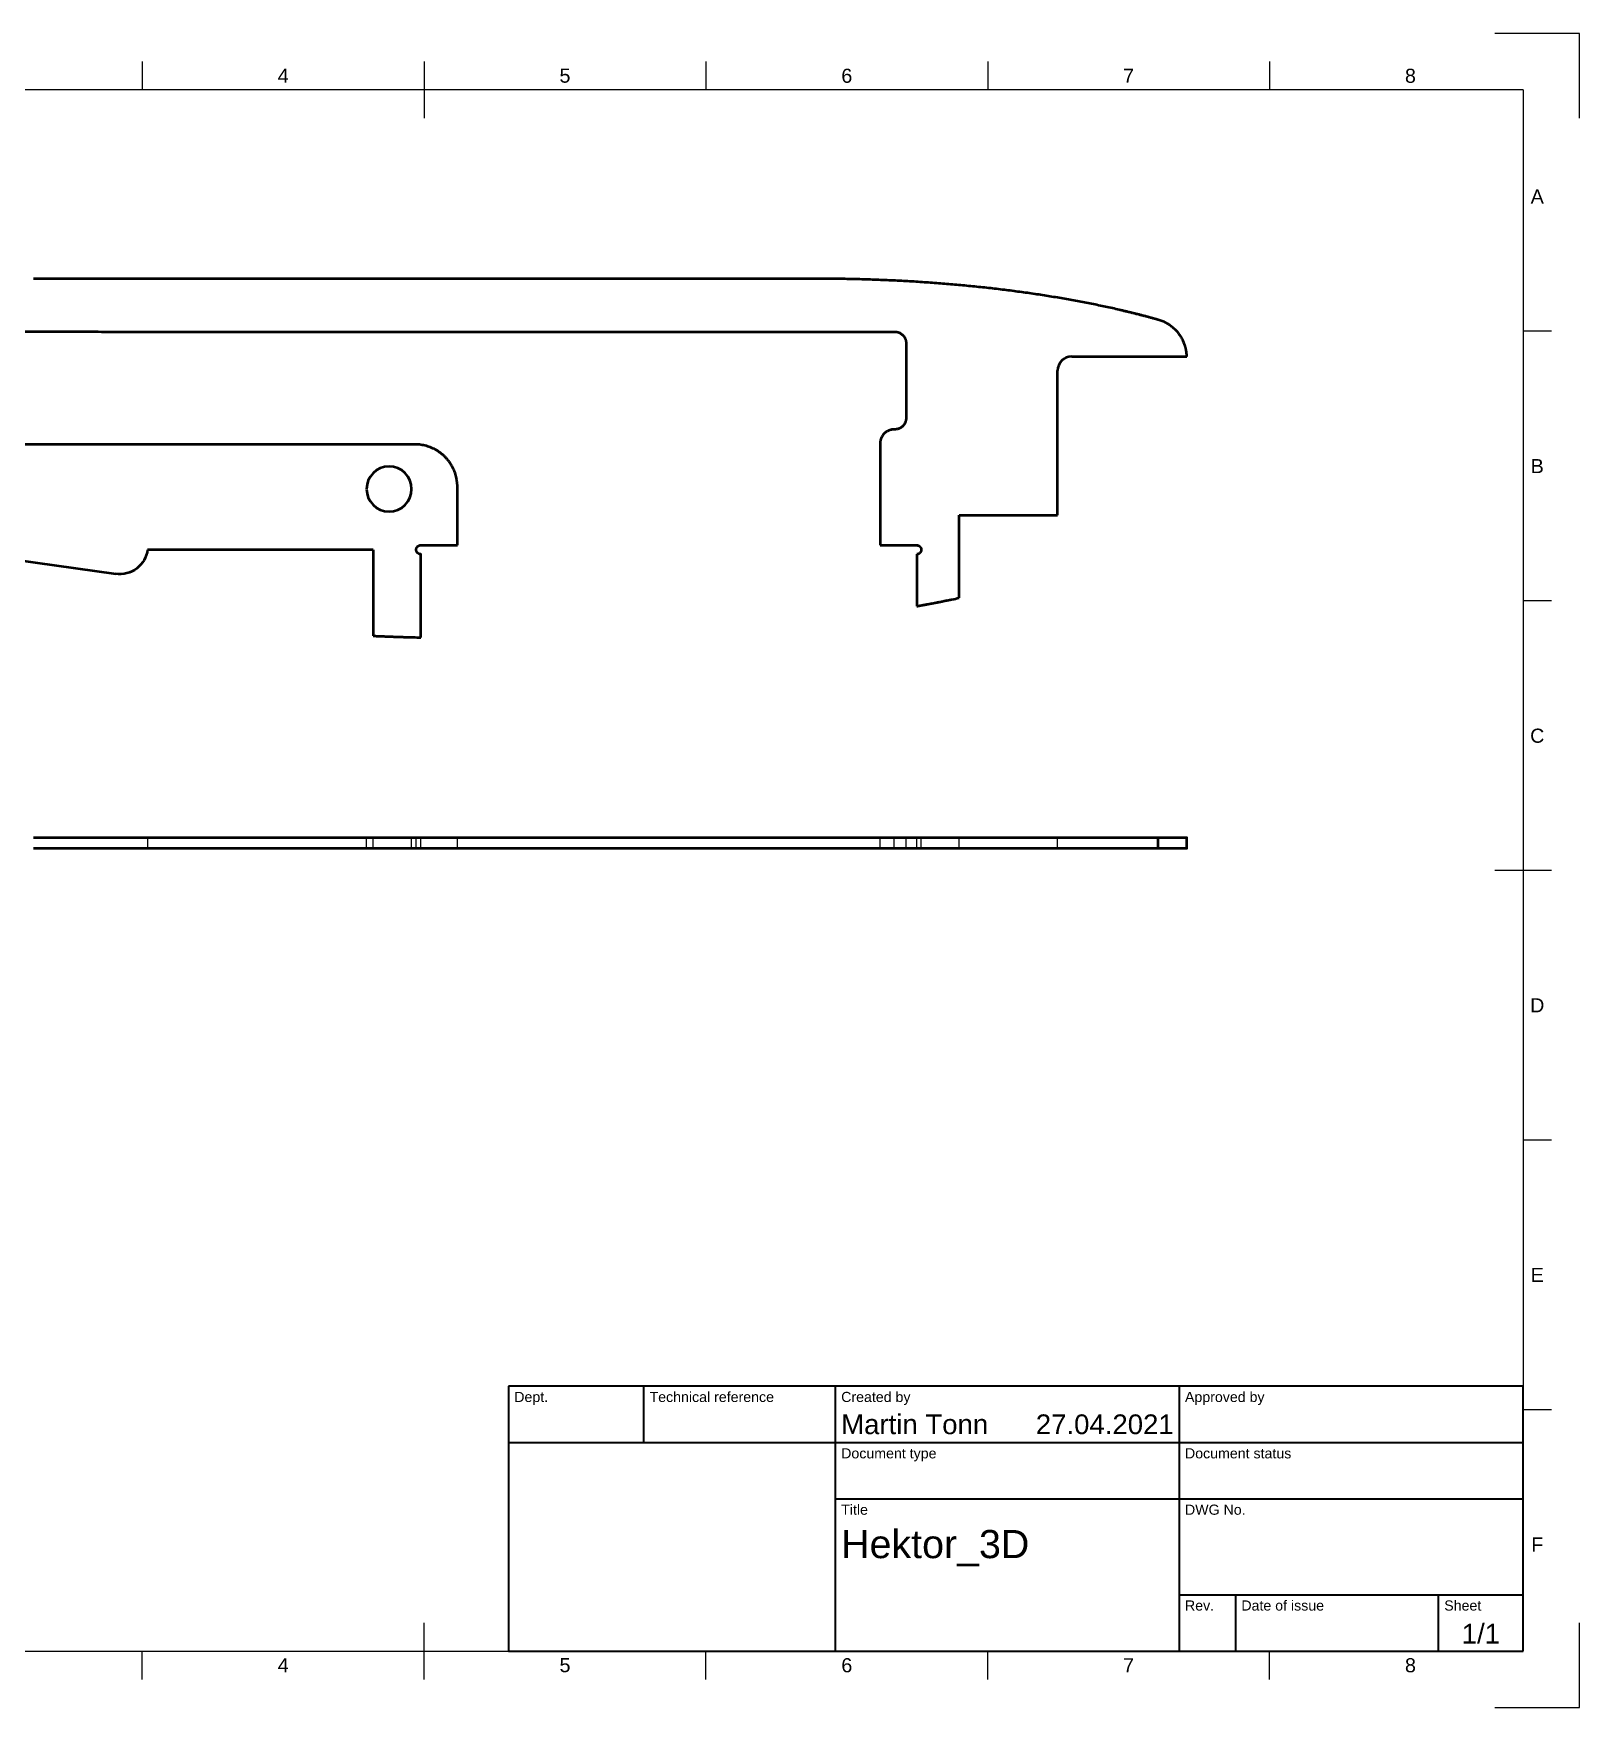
# Model space of a CAD drawing. Header units: millimetres. Extents: x 0 to 420, y 0 to 297.
# Drawn here: x 145.7 to 420, y 0 to 297 of the extents above; entities that cross this region are included whole.
import ezdxf
from ezdxf.enums import TextEntityAlignment as Align

# ---------------------------------------------------------------- set-up
doc = ezdxf.new("R2010")
doc.units = ezdxf.units.MM
doc.header["$LTSCALE"] = 0.75
doc.linetypes.add('HIDDEN2', pattern=[4.7625, 3.175, -1.5875])
for name, color, linetype, lineweight in [('Border', 7, 'Continuous', 25), ('Sichtbar', 7, 'Continuous', 50), ('TitleBlock', 7, 'Continuous', 35), ('Verdeckt', 7, 'HIDDEN2', 25)]:
    doc.layers.add(name, color=color, linetype=linetype, lineweight=lineweight)
doc.styles.add('FusionTitle', font='arial.ttf')

# ---------------------------------------------------------------- blocks, each defined once
blk = doc.blocks.new('ISO_A3_SHEET')
at = {"layer": 'Border'}
for p, q in [((165, 292), (165, 287)), ((215, 292), (215, 282)), ((265, 292), (265, 287)), ((315, 292), (315, 287)), ((365, 292), (365, 287)), ((410, 287), (20, 287)), ((410, 287), (410, 10)), ((415, 244.16666), (410, 244.16666)), ((415, 196.33333), (410, 196.33333)), ((415, 148.5), (405, 148.5)), ((415, 100.66667), (410, 100.66667)), ((415, 52.83334), (410, 52.83334)), ((215, 5), (215, 15)), ((20, 10), (410, 10)), ((165, 5), (165, 10)), ((265, 5), (265, 10)), ((315, 5), (315, 10)), ((365, 5), (365, 10))]:
    blk.add_line(p, q, dxfattribs=at)
at = {"layer": 'Defpoints'}
for p, q in [((420, 297), (405, 297)), ((420, 282), (420, 297)), ((420, 0), (420, 15)), ((405, 0), (420, 0))]:
    blk.add_line(p, q, dxfattribs=at)
at = {"layer": 'Border', "style": 'FusionTitle'}
for s, p in [('4', (190, 289.5)), ('5', (240, 289.5)), ('6', (290, 289.5)), ('7', (340, 289.5)), ('8', (390, 289.5)), ('A', (412.5, 268.08333)), ('B', (412.5, 220.25)), ('C', (412.5, 172.41667)), ('D', (412.5, 124.58334)), ('E', (412.5, 76.75001)), ('F', (412.5, 28.91668)), ('4', (190, 7.5)), ('5', (240, 7.5)), ('6', (290, 7.5)), ('7', (340, 7.5)), ('8', (390, 7.5))]:
    blk.add_text(s, height=2.5, dxfattribs=at).set_placement(p, align=Align.MIDDLE)
blk = doc.blocks.new('ISO_TITLEBLOCK')
at = {"layer": 'TitleBlock'}
for p, q in [((0, 47), (-180, 47)), ((-180, 47), (-180, 0)), ((-156, 37), (-156, 47)), ((-122, 0), (-122, 47)), ((-61, 0), (-61, 47)), ((0, 0), (0, 47)), ((-180, 37), (0, 37)), ((-122, 27), (0, 27)), ((-61, 10), (0, 10)), ((-51, 0), (-51, 10)), ((-15, 0), (-15, 10)), ((-180, 0), (0, 0))]:
    blk.add_line(p, q, dxfattribs=at)
at = {"layer": 'TitleBlock', "style": 'FusionTitle'}
for s, p in [('Dept.', (-179, 46)), ('Technical reference', (-155, 46)), ('Created by', (-121, 46)), ('Approved by', (-60, 46)), ('Document type', (-121, 36)), ('Document status', (-60, 36)), ('Title', (-121, 26)), ('DWG No.', (-60, 26)), ('Rev.', (-60, 9)), ('Date of issue', (-50, 9)), ('Sheet', (-14, 9))]:
    blk.add_text(s, height=1.8, dxfattribs=at).set_placement(p, align=Align.TOP_LEFT)
for tag, height, p in [('DEPT', 3.5, (-179, 42)), ('TECHNICAL_REFERENCE', 3.5, (-155, 42)), ('CREATED_BY', 3.5, (-121, 42)), ('APPROVED_BY', 3.5, (-60, 42)), ('DOCUMENT_TYPE', 3.5, (-121, 32)), ('DOCUMENT_STATUS', 3.5, (-60, 32)), ('TITLE_1', 5, (-121, 21.5)), ('TITLE_2', 5, (-121, 14)), ('TITLE_3', 5, (-121, 6.5)), ('DATE_OF_ISSUE', 3.5, (-50, 5))]:
    blk.add_attdef(tag, text='', height=height, dxfattribs=at).set_placement(p, align=Align.TOP_LEFT)
for tag, p in [('CREATED_DATE', (-62, 42)), ('APPROVED_DATE', (-0.99, 42))]:
    blk.add_attdef(tag, text='', height=3.5, dxfattribs=at).set_placement(p, align=Align.TOP_RIGHT)
for tag, height, p in [('DRAWING_NUMBER', 5, (-30.5, 19.75)), ('REV', 3.5, (-56, 4.85)), ('SHEET', 3.5, (-7.5, 4.85))]:
    blk.add_attdef(tag, text='', height=height, dxfattribs=at).set_placement(p, align=Align.TOP_CENTER)

msp = doc.modelspace()

# ---------------------------------------------------------------- linework, layer by layer
at = {"layer": 'Sichtbar', "extrusion": (-1e-16, -1, 0)}
for p, q in [((279.54, 253.45, 1), (145.7, 253.45, 1)), ((329.91, 239.7, 1), (350.33, 239.7, 1)), ((350.33, 239.7, 1), (350.33, 239.81, 1)), ((327.41, 211.55, 1), (327.41, 237.2, 1)), ((298.52, 226.75, 1), (298.41, 226.75, 1)), ((295.91, 224.25, 1), (295.91, 206.21, 1)), ((84.21, 211.78, 1), (160.29, 201.12, 1)), ((309.91, 196.86, 1), (309.91, 211.55, 1)), ((309.91, 211.55, 1), (327.41, 211.55, 1)), ((205.96, 205.42, 1), (165.94, 205.42, 1)), ((205.96, 205.42, 1), (205.96, 190.13, 1)), ((214.41, 206.21, 1), (214.41, 206.22, 1)), ((214.41, 206.22, 1), (220.91, 206.21, 1)), ((295.91, 206.21, 1), (302.41, 206.21, 1)), ((302.41, 206.21, 1), (302.41, 206.2, 1)), ((214.41, 189.84, 1), (214.41, 204.61, 1)), ((302.41, 204.6, 1), (302.41, 195.4, 1)), ((214.39, 189.84, 1), (214.41, 189.84, 1))]:
    msp.add_line(p, q, dxfattribs=at)
at = {"layer": 'Sichtbar', "extrusion": (0, -2.967e-13, -1)}
for p, q in [((145.7, 154.38, 31.77), (279.54, 154.38, 31.77)), ((279.54, 152.38, 31.77), (145.7, 152.38, 31.77)), ((345.23, 152.38, 24.53), (345.23, 154.38, 24.53)), ((350.33, 152.38, 18.02), (350.33, 154.38, 18.02)), ((350.33, 154.38, 18.14), (350.33, 154.38, 18.02)), ((350.33, 152.38, 18.14), (350.33, 154.38, 18.14)), ((350.33, 152.38, 18.02), (350.33, 152.38, 18.14))]:
    msp.add_line(p, q, dxfattribs=at)
at = {"layer": 'Sichtbar', "extrusion": (0, 1e-16, -1)}
msp.add_circle((-208.79, 216.18, -1), 4, dxfattribs=at)
at = {"layer": 'Sichtbar'}
msp.add_arc((329.91, 237.2, 1), 2.5, 89.9937, 179.9937, dxfattribs=at)
at = {"layer": 'Sichtbar', "extrusion": (1e-16, 1e-16, -1)}
msp.add_arc((-160.98, 206.07, -1), 5, 187.4637, 277.9739, dxfattribs=at)
at = {"layer": 'Sichtbar'}
for points, knots in [([(345.23, 246.21, 1), (345.23, 246.21, 1), (345.23, 246.21, 1), (345.23, 246.21, 1), (345.23, 246.21, 1), (345.23, 246.21, 1), (345.23, 246.21, 1), (345.23, 246.21, 1), (345.23, 246.21, 1), (345.22, 246.21, 1), (345.22, 246.21, 1), (345.21, 246.21, 1), (345.21, 246.21, 1), (345.2, 246.21, 1), (345.2, 246.22, 1), (345.19, 246.22, 1), (345.18, 246.22, 1), (345.16, 246.22, 1), (345.15, 246.23, 1), (345.13, 246.23, 1), (345.11, 246.24, 1), (345.09, 246.25, 1), (345.06, 246.25, 1), (345.02, 246.26, 1), (344.99, 246.27, 1), (344.94, 246.29, 1), (344.89, 246.3, 1), (344.82, 246.32, 1), (344.75, 246.34, 1), (344.68, 246.36, 1), (344.61, 246.38, 1), (344.51, 246.41, 1), (344.4, 246.44, 1), (344.26, 246.48, 1), (344.12, 246.52, 1), (343.98, 246.55, 1), (343.79, 246.6, 1), (343.56, 246.67, 1), (343.27, 246.74, 1), (342.99, 246.82, 1), (342.7, 246.89, 1), (342.42, 246.97, 1), (342.13, 247.04, 1), (341.75, 247.14, 1), (341.27, 247.26, 1), (340.69, 247.41, 1), (340.1, 247.55, 1), (339.51, 247.69, 1), (338.92, 247.83, 1), (338.12, 248.02, 1), (337.12, 248.25, 1), (335.9, 248.51, 1), (334.67, 248.77, 1), (333.43, 249.03, 1), (332.18, 249.27, 1), (330.91, 249.51, 1), (329.63, 249.75, 1), (327.9, 250.05, 1), (325.71, 250.41, 1), (323.05, 250.82, 1), (320.34, 251.2, 1), (317.6, 251.55, 1), (314.82, 251.87, 1), (312.01, 252.17, 1), (309.17, 252.43, 1), (306.3, 252.67, 1), (303.4, 252.88, 1), (300.47, 253.06, 1), (297.53, 253.2, 1), (294.56, 253.32, 1), (291.58, 253.41, 1), (288.59, 253.47, 1), (284.57, 253.5, 1), (281.56, 253.48, 1), (279.54, 253.45, 1)], [0, 0, 0, 0, 0.000054, 0.00011, 0.000223, 0.000447, 0.000671, 0.000896, 0.001344, 0.001793, 0.002691, 0.003589, 0.004486, 0.005384, 0.00718, 0.008975, 0.010771, 0.014364, 0.017957, 0.021551, 0.025145, 0.02874, 0.035933, 0.043127, 0.050325, 0.057525, 0.071933, 0.086352, 0.100782, 0.115222, 0.129672, 0.144133, 0.173087, 0.202083, 0.231122, 0.260202, 0.289323, 0.347692, 0.406227, 0.464928, 0.523794, 0.582824, 0.642017, 0.701373, 0.820571, 0.940411, 1.060888, 1.181996, 1.303729, 1.426082, 1.672619, 1.921562, 2.172862, 2.426469, 2.682334, 2.940408, 3.200639, 3.462978, 3.993771, 4.532378, 5.078383, 5.631367, 6.190907, 6.756577, 7.327951, 7.904599, 8.486091, 9.071995, 9.66188, 10.255313, 10.851864, 11.451098, 12.052587, 13.26059, 13.26059, 13.26059, 13.26059]), ([(138.19, 226.1, 1), (138.19, 226.1, 1), (138.19, 226.1, 1), (138.19, 226.1, 1), (138.19, 226.1, 1), (138.19, 226.1, 1), (138.19, 226.1, 1), (138.19, 226.1, 1), (138.19, 226.11, 1), (138.19, 226.12, 1), (138.19, 226.12, 1), (138.19, 226.13, 1), (138.19, 226.14, 1), (138.19, 226.16, 1), (138.19, 226.17, 1), (138.19, 226.2, 1), (138.19, 226.24, 1), (138.19, 226.28, 1), (138.19, 226.33, 1), (138.19, 226.38, 1), (138.19, 226.43, 1), (138.19, 226.52, 1), (138.19, 226.64, 1), (138.19, 226.79, 1), (138.19, 226.96, 1), (138.19, 227.15, 1), (138.19, 227.36, 1), (138.19, 227.58, 1), (138.19, 227.81, 1), (138.19, 228.16, 1), (138.19, 228.61, 1), (138.19, 229.2, 1), (138.19, 229.82, 1), (138.19, 230.48, 1), (138.19, 231.17, 1), (138.19, 231.88, 1), (138.19, 232.61, 1), (138.19, 233.35, 1), (138.19, 234.34, 1), (138.19, 235.57, 1), (138.19, 236.78, 1), (138.19, 237.72, 1), (138.19, 238.37, 1), (138.19, 239, 1), (138.19, 239.58, 1), (138.19, 240.12, 1), (138.19, 240.6, 1), (138.19, 241.03, 1), (138.19, 241.34, 1), (138.19, 241.56, 1), (138.19, 241.7, 1), (138.19, 241.81, 1), (138.19, 241.91, 1), (138.19, 241.99, 1), (138.19, 242.04, 1), (138.19, 242.08, 1), (138.19, 242.1, 1), (138.19, 242.12, 1), (138.19, 242.16, 1), (138.19, 242.2, 1), (138.2, 242.25, 1), (138.2, 242.3, 1), (138.21, 242.35, 1), (138.22, 242.42, 1), (138.23, 242.5, 1), (138.25, 242.6, 1), (138.28, 242.69, 1), (138.31, 242.78, 1), (138.36, 242.9, 1), (138.43, 243.05, 1), (138.53, 243.22, 1), (138.65, 243.37, 1), (138.77, 243.51, 1), (138.92, 243.64, 1), (139.07, 243.76, 1), (139.24, 243.86, 1), (139.38, 243.93, 1), (139.5, 243.98, 1), (139.6, 244.01, 1), (139.69, 244.03, 1), (139.79, 244.06, 1), (139.87, 244.07, 1), (139.94, 244.08, 1), (139.99, 244.09, 1), (140.04, 244.09, 1), (140.08, 244.09, 1), (140.11, 244.1, 1), (140.14, 244.1, 1), (140.16, 244.1, 1), (140.18, 244.1, 1), (140.19, 244.1, 1), (140.21, 244.1, 1), (140.23, 244.1, 1), (140.27, 244.1, 1), (140.3, 244.1, 1), (140.35, 244.1, 1), (140.42, 244.1, 1), (140.52, 244.1, 1), (140.64, 244.1, 1), (140.79, 244.1, 1), (140.94, 244.1, 1), (141.14, 244.1, 1), (141.39, 244.1, 1), (141.69, 244.1, 1), (142.09, 244.1, 1), (142.6, 244.1, 1), (143.2, 244.1, 1), (143.8, 244.1, 1), (144.41, 244.1, 1), (145.21, 244.1, 1), (146.22, 244.1, 1), (147.43, 244.1, 1), (148.64, 244.1, 1), (149.86, 244.1, 1), (151.07, 244.1, 1), (152.69, 244.1, 1), (154.72, 244.1, 1), (157.17, 244.1, 1), (159.61, 244.09, 1), (162.07, 244.09, 1), (164.52, 244.09, 1), (166.98, 244.09, 1), (170.27, 244.09, 1), (174.4, 244.09, 1), (179.35, 244.09, 1), (184.33, 244.09, 1), (189.31, 244.09, 1), (194.3, 244.09, 1), (199.3, 244.09, 1), (204.31, 244.09, 1), (210.99, 244.09, 1), (219.35, 244.09, 1), (227.71, 244.09, 1), (234.4, 244.09, 1), (239.41, 244.09, 1), (244.41, 244.09, 1), (249.4, 244.09, 1), (254.38, 244.08, 1), (259.35, 244.08, 1), (264.31, 244.08, 1), (268.43, 244.08, 1), (271.72, 244.08, 1), (274.18, 244.08, 1), (276.64, 244.08, 1), (279.09, 244.08, 1), (281.54, 244.08, 1), (283.98, 244.08, 1), (286.01, 244.08, 1), (287.64, 244.08, 1), (288.85, 244.08, 1), (290.07, 244.08, 1), (291.28, 244.08, 1), (292.49, 244.08, 1), (293.5, 244.08, 1), (294.3, 244.08, 1), (294.9, 244.08, 1), (295.51, 244.08, 1), (296.11, 244.08, 1), (296.61, 244.08, 1), (297.01, 244.08, 1), (297.31, 244.08, 1), (297.57, 244.08, 1), (297.77, 244.08, 1), (297.92, 244.08, 1), (298.07, 244.08, 1), (298.19, 244.08, 1), (298.29, 244.08, 1), (298.35, 244.08, 1), (298.4, 244.08, 1), (298.44, 244.08, 1), (298.47, 244.08, 1), (298.5, 244.08, 1), (298.52, 244.08, 1), (298.53, 244.08, 1), (298.55, 244.08, 1), (298.57, 244.08, 1), (298.59, 244.08, 1), (298.63, 244.08, 1), (298.67, 244.07, 1), (298.72, 244.07, 1), (298.77, 244.06, 1), (298.84, 244.05, 1), (298.92, 244.04, 1), (299.02, 244.02, 1), (299.11, 243.99, 1), (299.2, 243.96, 1), (299.32, 243.91, 1), (299.47, 243.84, 1), (299.64, 243.74, 1), (299.79, 243.62, 1), (299.93, 243.49, 1), (300.06, 243.35, 1), (300.18, 243.2, 1), (300.28, 243.03, 1), (300.35, 242.89, 1), (300.4, 242.77, 1), (300.43, 242.67, 1), (300.45, 242.58, 1), (300.48, 242.48, 1), (300.49, 242.4, 1), (300.5, 242.33, 1), (300.51, 242.28, 1), (300.51, 242.23, 1), (300.51, 242.19, 1), (300.52, 242.16, 1), (300.52, 242.13, 1), (300.52, 242.11, 1), (300.52, 242.09, 1), (300.52, 242.08, 1), (300.52, 242.06, 1), (300.52, 242.04, 1), (300.52, 242, 1), (300.52, 241.94, 1), (300.52, 241.87, 1), (300.52, 241.78, 1), (300.52, 241.67, 1), (300.52, 241.54, 1), (300.52, 241.41, 1), (300.52, 241.24, 1), (300.52, 241.02, 1), (300.52, 240.77, 1), (300.52, 240.53, 1), (300.52, 240.29, 1), (300.52, 239.98, 1), (300.52, 239.61, 1), (300.52, 239.17, 1), (300.52, 238.75, 1), (300.52, 238.34, 1), (300.52, 237.95, 1), (300.52, 237.44, 1), (300.52, 236.83, 1), (300.52, 236.12, 1), (300.52, 235.42, 1), (300.52, 234.71, 1), (300.52, 234, 1), (300.52, 233.39, 1), (300.52, 232.88, 1), (300.52, 232.49, 1), (300.52, 232.08, 1), (300.52, 231.66, 1), (300.52, 231.23, 1), (300.52, 230.85, 1), (300.52, 230.54, 1), (300.52, 230.3, 1), (300.52, 230.06, 1), (300.52, 229.81, 1), (300.52, 229.6, 1), (300.52, 229.42, 1), (300.52, 229.29, 1), (300.52, 229.16, 1), (300.52, 229.05, 1), (300.52, 228.96, 1), (300.52, 228.89, 1), (300.52, 228.83, 1), (300.52, 228.79, 1), (300.52, 228.77, 1), (300.52, 228.75, 1), (300.52, 228.74, 1), (300.52, 228.72, 1), (300.51, 228.7, 1), (300.51, 228.68, 1), (300.51, 228.64, 1), (300.51, 228.6, 1), (300.51, 228.55, 1), (300.5, 228.5, 1), (300.49, 228.43, 1), (300.48, 228.35, 1), (300.45, 228.25, 1), (300.43, 228.16, 1), (300.39, 228.07, 1), (300.35, 227.95, 1), (300.28, 227.8, 1), (300.18, 227.63, 1), (300.06, 227.48, 1), (299.93, 227.34, 1), (299.79, 227.21, 1), (299.63, 227.09, 1), (299.5, 227.01, 1), (299.38, 226.95, 1), (299.26, 226.9, 1), (299.11, 226.84, 1), (298.95, 226.8, 1), (298.82, 226.78, 1), (298.69, 226.76, 1), (298.58, 226.75, 1), (298.52, 226.75, 1)], [0, 0, 0, 0, 0.000037, 0.000146, 0.000328, 0.000583, 0.00091, 0.001308, 0.002319, 0.003614, 0.005191, 0.007047, 0.00918, 0.011587, 0.014267, 0.020434, 0.027664, 0.035937, 0.045236, 0.055541, 0.066836, 0.079101, 0.106469, 0.137499, 0.172045, 0.20996, 0.251097, 0.295311, 0.342454, 0.392381, 0.499998, 0.61699, 0.742184, 0.874411, 1.012496, 1.155269, 1.301558, 1.45019, 1.599994, 1.898431, 2.187493, 2.325578, 2.457804, 2.582999, 2.699991, 2.807608, 2.904678, 2.99003, 3.06249, 3.093521, 3.120889, 3.144448, 3.164053, 3.179555, 3.19081, 3.197671, 3.19999, 3.205146, 3.210288, 3.22053, 3.230719, 3.240859, 3.250952, 3.261002, 3.28098, 3.300817, 3.320532, 3.340141, 3.359662, 3.398477, 3.437088, 3.475572, 3.513996, 3.55242, 3.590904, 3.629515, 3.668331, 3.687851, 3.707461, 3.727176, 3.747013, 3.766991, 3.777041, 3.787134, 3.797274, 3.807463, 3.812578, 3.817706, 3.822847, 3.825424, 3.828004, 3.831754, 3.83551, 3.843021, 3.850533, 3.858046, 3.873071, 3.888098, 3.918155, 3.948217, 3.978284, 4.008357, 4.068517, 4.128697, 4.188898, 4.309359, 4.429901, 4.550521, 4.67122, 4.791997, 5.033782, 5.275871, 5.518259, 5.76094, 6.00391, 6.247163, 6.734498, 7.222904, 7.71234, 8.202765, 8.694138, 9.186418, 9.679562, 10.668282, 11.659969, 12.654293, 13.650924, 14.649533, 15.64979, 16.651366, 17.65393, 19.660708, 21.667486, 22.670051, 23.671628, 24.671886, 25.670496, 26.667128, 27.661454, 28.653142, 29.641864, 30.13501, 30.62729, 31.118664, 31.609091, 32.098528, 32.586936, 33.074272, 33.317526, 33.560496, 33.803178, 34.045567, 34.287656, 34.529442, 34.65022, 34.770919, 34.89154, 35.012082, 35.132544, 35.192744, 35.252925, 35.313085, 35.343158, 35.373225, 35.403288, 35.433345, 35.448372, 35.463397, 35.470909, 35.478421, 35.485933, 35.489688, 35.493444, 35.496024, 35.4986, 35.503742, 35.508869, 35.513983, 35.524172, 35.534311, 35.544404, 35.554454, 35.574431, 35.594268, 35.613981, 35.63359, 35.65311, 35.691924, 35.730534, 35.769016, 35.807439, 35.845861, 35.884344, 35.922953, 35.961768, 35.981287, 36.000896, 36.02061, 36.040446, 36.060424, 36.070473, 36.080566, 36.090705, 36.100894, 36.106008, 36.111136, 36.116278, 36.118854, 36.121434, 36.12489, 36.128341, 36.135229, 36.148946, 36.162583, 36.176142, 36.203028, 36.229607, 36.255885, 36.281868, 36.332965, 36.382938, 36.431827, 36.479674, 36.526516, 36.617352, 36.704657, 36.78875, 36.869955, 36.94859, 37.024978, 37.172296, 37.314477, 37.45409, 37.593702, 37.735884, 37.883202, 37.959591, 38.038227, 38.119431, 38.203525, 38.29083, 38.381667, 38.42851, 38.476357, 38.525246, 38.57522, 38.626317, 38.6523, 38.678579, 38.705158, 38.732044, 38.745603, 38.759241, 38.772957, 38.779845, 38.783297, 38.786753, 38.789334, 38.79191, 38.797052, 38.802179, 38.807293, 38.817482, 38.827621, 38.837714, 38.847763, 38.867741, 38.887577, 38.907291, 38.9269, 38.94642, 38.985235, 39.023845, 39.062328, 39.100751, 39.139174, 39.177658, 39.216268, 39.23565, 39.255095, 39.294212, 39.33375, 39.353728, 39.373868, 39.414719, 39.414719, 39.414719, 39.414719]), ([(350.33, 239.81, 1), (350.33, 239.81, 1), (350.33, 239.81, 1), (350.33, 239.81, 1), (350.33, 239.81, 1), (350.33, 239.81, 1), (350.33, 239.81, 1), (350.33, 239.81, 1), (350.33, 239.82, 1), (350.33, 239.82, 1), (350.33, 239.82, 1), (350.33, 239.82, 1), (350.33, 239.82, 1), (350.33, 239.82, 1), (350.33, 239.83, 1), (350.33, 239.83, 1), (350.33, 239.83, 1), (350.33, 239.84, 1), (350.33, 239.84, 1), (350.33, 239.85, 1), (350.33, 239.86, 1), (350.33, 239.86, 1), (350.33, 239.87, 1), (350.33, 239.88, 1), (350.32, 239.9, 1), (350.32, 239.91, 1), (350.32, 239.93, 1), (350.32, 239.96, 1), (350.32, 239.98, 1), (350.32, 240, 1), (350.31, 240.03, 1), (350.31, 240.06, 1), (350.31, 240.1, 1), (350.3, 240.15, 1), (350.3, 240.19, 1), (350.29, 240.24, 1), (350.29, 240.3, 1), (350.28, 240.38, 1), (350.27, 240.47, 1), (350.25, 240.56, 1), (350.24, 240.66, 1), (350.22, 240.75, 1), (350.2, 240.84, 1), (350.18, 240.96, 1), (350.15, 241.11, 1), (350.1, 241.29, 1), (350.05, 241.47, 1), (350, 241.64, 1), (349.94, 241.81, 1), (349.86, 242.04, 1), (349.75, 242.32, 1), (349.59, 242.64, 1), (349.43, 242.96, 1), (349.24, 243.27, 1), (349.04, 243.56, 1), (348.83, 243.84, 1), (348.6, 244.12, 1), (348.36, 244.38, 1), (348.1, 244.62, 1), (347.83, 244.86, 1), (347.54, 245.08, 1), (347.25, 245.29, 1), (346.94, 245.48, 1), (346.62, 245.66, 1), (346.29, 245.82, 1), (345.95, 245.97, 1), (345.59, 246.1, 1), (345.35, 246.17, 1), (345.23, 246.21, 1)], [0, 0, 0, 0, 0.000018, 0.000037, 0.000074, 0.000149, 0.000224, 0.000298, 0.000448, 0.000597, 0.000896, 0.001194, 0.001493, 0.001792, 0.002389, 0.002986, 0.003583, 0.004778, 0.005971, 0.007165, 0.008358, 0.009552, 0.011937, 0.014322, 0.016706, 0.019089, 0.023852, 0.028612, 0.033368, 0.03812, 0.042869, 0.047615, 0.057095, 0.066562, 0.076015, 0.085455, 0.094881, 0.113695, 0.132459, 0.151173, 0.169839, 0.188459, 0.207034, 0.225565, 0.262501, 0.299277, 0.335906, 0.372396, 0.408759, 0.445003, 0.51717, 0.588979, 0.660506, 0.731822, 0.802998, 0.874105, 0.945214, 1.016393, 1.087713, 1.159245, 1.231063, 1.303239, 1.375851, 1.448977, 1.522698, 1.5971, 1.672269, 1.748297, 1.748297, 1.748297, 1.748297]), ([(213.41, 224.09, 1), (212.93, 224.09, 1), (211.12, 224.09, 1), (207.31, 224.09, 1), (201.46, 224.09, 1), (195.55, 224.09, 1), (190.18, 224.09, 1), (185.82, 224.09, 1), (181.34, 224.09, 1), (176.8, 224.09, 1), (172.25, 224.09, 1), (167.77, 224.09, 1), (163.42, 224.09, 1), (159.26, 224.09, 1), (155.93, 224.1, 1), (153.42, 224.1, 1), (151.66, 224.1, 1), (150, 224.1, 1), (148.43, 224.1, 1), (146.98, 224.1, 1), (145.65, 224.1, 1), (144.45, 224.1, 1), (143.38, 224.1, 1), (142.58, 224.1, 1), (142.01, 224.1, 1), (141.64, 224.1, 1), (141.31, 224.1, 1), (141.02, 224.1, 1), (140.78, 224.1, 1), (140.57, 224.1, 1), (140.43, 224.1, 1), (140.34, 224.1, 1), (140.29, 224.1, 1), (140.24, 224.1, 1), (140.22, 224.1, 1), (140.2, 224.1, 1), (140.18, 224.1, 1), (140.17, 224.1, 1), (140.15, 224.1, 1), (140.12, 224.1, 1), (140.09, 224.1, 1), (140.04, 224.1, 1), (139.98, 224.11, 1), (139.92, 224.11, 1), (139.85, 224.13, 1), (139.79, 224.14, 1), (139.72, 224.15, 1), (139.64, 224.17, 1), (139.53, 224.21, 1), (139.41, 224.25, 1), (139.29, 224.31, 1), (139.18, 224.37, 1), (139.07, 224.44, 1), (138.93, 224.54, 1), (138.77, 224.68, 1), (138.6, 224.87, 1), (138.46, 225.09, 1), (138.34, 225.32, 1), (138.27, 225.52, 1), (138.23, 225.7, 1), (138.2, 225.83, 1), (138.19, 225.96, 1), (138.19, 226.05, 1), (138.19, 226.1, 1)], [0, 0, 0, 0, 0.288142, 1.084771, 2.288192, 3.796706, 4.633592, 5.508615, 6.409063, 7.322222, 8.235382, 9.135829, 10.010853, 10.847739, 11.633777, 12.003755, 12.356254, 12.689684, 13.002457, 13.292984, 13.559675, 13.800942, 14.015196, 14.200847, 14.28245, 14.356307, 14.422218, 14.479986, 14.529411, 14.570295, 14.60244, 14.615173, 14.625647, 14.633836, 14.639716, 14.643262, 14.64445, 14.647889, 14.651322, 14.658168, 14.664989, 14.671788, 14.685317, 14.698764, 14.712136, 14.725438, 14.738678, 14.751861, 14.778072, 14.804116, 14.830026, 14.855832, 14.88156, 14.907231, 14.958459, 15.009687, 15.06106, 15.11275, 15.164977, 15.191396, 15.218066, 15.245039, 15.272372, 15.272372, 15.272372, 15.272372]), ([(298.41, 226.75, 1), (298.41, 226.75, 1), (298.41, 226.75, 1), (298.41, 226.75, 1), (298.41, 226.75, 1), (298.41, 226.75, 1), (298.41, 226.75, 1), (298.41, 226.75, 1), (298.41, 226.75, 1), (298.41, 226.75, 1), (298.41, 226.75, 1), (298.4, 226.75, 1), (298.4, 226.75, 1), (298.4, 226.75, 1), (298.4, 226.75, 1), (298.4, 226.75, 1), (298.39, 226.75, 1), (298.39, 226.75, 1), (298.38, 226.75, 1), (298.38, 226.75, 1), (298.37, 226.75, 1), (298.37, 226.75, 1), (298.36, 226.75, 1), (298.35, 226.75, 1), (298.34, 226.75, 1), (298.32, 226.75, 1), (298.3, 226.75, 1), (298.28, 226.75, 1), (298.26, 226.75, 1), (298.24, 226.75, 1), (298.22, 226.75, 1), (298.19, 226.74, 1), (298.16, 226.74, 1), (298.11, 226.74, 1), (298.07, 226.73, 1), (298.03, 226.72, 1), (297.98, 226.72, 1), (297.91, 226.7, 1), (297.83, 226.68, 1), (297.75, 226.66, 1), (297.67, 226.64, 1), (297.59, 226.62, 1), (297.51, 226.59, 1), (297.41, 226.55, 1), (297.29, 226.49, 1), (297.15, 226.41, 1), (297.01, 226.33, 1), (296.88, 226.23, 1), (296.76, 226.13, 1), (296.6, 225.98, 1), (296.43, 225.78, 1), (296.28, 225.56, 1), (296.17, 225.37, 1), (296.11, 225.22, 1), (296.05, 225.07, 1), (296, 224.92, 1), (295.96, 224.76, 1), (295.93, 224.59, 1), (295.91, 224.42, 1), (295.91, 224.31, 1), (295.91, 224.25, 1)], [0, 0, 0, 0, 0.0000167, 0.0000335, 0.0000671, 0.0001343, 0.0002015, 0.0002688, 0.0004032, 0.0005376, 0.0008065, 0.0010753, 0.0013441, 0.0016128, 0.0021502, 0.0026875, 0.0032247, 0.0042986, 0.005372, 0.0064449, 0.0075173, 0.0085892, 0.0107315, 0.0128718, 0.0150102, 0.0171467, 0.021414, 0.0256738, 0.0299262, 0.0341715, 0.0384098, 0.0426412, 0.0510839, 0.0595009, 0.0678932, 0.0762619, 0.0846081, 0.1012363, 0.117786, 0.1342646, 0.1506788, 0.1670349, 0.183339, 0.1995963, 0.231987, 0.2642482, 0.2964118, 0.3285055, 0.3605543, 0.3925808, 0.4566214, 0.5208381, 0.5530929, 0.5854752, 0.6180215, 0.6507739, 0.6837811, 0.7170988, 0.7507902, 0.7849265, 0.7849265, 0.7849265, 0.7849265]), ([(220.91, 206.21, 1), (220.91, 206.47, 1), (220.91, 207.01, 1), (220.91, 207.91, 1), (220.91, 208.95, 1), (220.91, 210.14, 1), (220.91, 211.4, 1), (220.91, 212.46, 1), (220.91, 213.3, 1), (220.91, 213.89, 1), (220.91, 214.44, 1), (220.91, 214.95, 1), (220.91, 215.4, 1), (220.91, 215.8, 1), (220.91, 216.08, 1), (220.91, 216.27, 1), (220.91, 216.38, 1), (220.91, 216.46, 1), (220.91, 216.53, 1), (220.91, 216.57, 1), (220.91, 216.61, 1), (220.91, 216.65, 1), (220.91, 216.74, 1), (220.91, 216.85, 1), (220.9, 216.97, 1), (220.89, 217.14, 1), (220.87, 217.35, 1), (220.84, 217.6, 1), (220.8, 217.85, 1), (220.74, 218.18, 1), (220.65, 218.58, 1), (220.5, 219.05, 1), (220.32, 219.5, 1), (220.12, 219.95, 1), (219.89, 220.37, 1), (219.63, 220.78, 1), (219.35, 221.17, 1), (219.04, 221.54, 1), (218.77, 221.83, 1), (218.54, 222.06, 1), (218.3, 222.27, 1), (217.99, 222.53, 1), (217.67, 222.76, 1), (217.4, 222.94, 1), (217.12, 223.11, 1), (216.77, 223.3, 1), (216.33, 223.5, 1), (215.87, 223.68, 1), (215.4, 223.83, 1), (214.92, 223.94, 1), (214.42, 224.03, 1), (213.92, 224.08, 1), (213.58, 224.09, 1), (213.41, 224.09, 1)], [0, 0, 0, 0, 0.153682, 0.324173, 0.537887, 0.780417, 1.037355, 1.294292, 1.418259, 1.536822, 1.648182, 1.750536, 1.842085, 1.921028, 1.985562, 2.011864, 2.033888, 2.05141, 2.064204, 2.072046, 2.07471, 2.087606, 2.100478, 2.126152, 2.151733, 2.177227, 2.227964, 2.278391, 2.328534, 2.378419, 2.477488, 2.575781, 2.673444, 2.770607, 2.867378, 2.963856, 3.060122, 3.156254, 3.252319, 3.300354, 3.348397, 3.444528, 3.540795, 3.589008, 3.637284, 3.734056, 3.831219, 3.928882, 4.027175, 4.126245, 4.226258, 4.327407, 4.429906, 4.429906, 4.429906, 4.429906]), ([(214.41, 204.61, 1), (214.41, 204.61, 1), (214.41, 204.61, 1), (214.41, 204.61, 1), (214.41, 204.61, 1), (214.41, 204.61, 1), (214.41, 204.61, 1), (214.41, 204.61, 1), (214.41, 204.61, 1), (214.41, 204.61, 1), (214.4, 204.61, 1), (214.4, 204.61, 1), (214.4, 204.61, 1), (214.4, 204.61, 1), (214.4, 204.61, 1), (214.4, 204.61, 1), (214.4, 204.61, 1), (214.4, 204.61, 1), (214.39, 204.61, 1), (214.39, 204.61, 1), (214.39, 204.61, 1), (214.38, 204.61, 1), (214.38, 204.61, 1), (214.37, 204.61, 1), (214.37, 204.61, 1), (214.36, 204.62, 1), (214.35, 204.62, 1), (214.35, 204.62, 1), (214.34, 204.62, 1), (214.33, 204.62, 1), (214.31, 204.62, 1), (214.3, 204.62, 1), (214.29, 204.62, 1), (214.27, 204.63, 1), (214.25, 204.63, 1), (214.22, 204.64, 1), (214.19, 204.64, 1), (214.17, 204.65, 1), (214.14, 204.66, 1), (214.12, 204.67, 1), (214.09, 204.68, 1), (214.05, 204.7, 1), (214, 204.72, 1), (213.96, 204.75, 1), (213.92, 204.78, 1), (213.88, 204.81, 1), (213.83, 204.86, 1), (213.77, 204.92, 1), (213.71, 205.01, 1), (213.67, 205.1, 1), (213.63, 205.2, 1), (213.61, 205.31, 1), (213.61, 205.41, 1), (213.61, 205.52, 1), (213.63, 205.63, 1), (213.67, 205.73, 1), (213.71, 205.82, 1), (213.77, 205.9, 1), (213.84, 205.98, 1), (213.92, 206.05, 1), (214, 206.11, 1), (214.1, 206.15, 1), (214.18, 206.18, 1), (214.25, 206.2, 1), (214.32, 206.21, 1), (214.37, 206.21, 1), (214.41, 206.21, 1)], [0, 0, 0, 0, 0.0000107, 0.0000215, 0.0000431, 0.0000862, 0.0001293, 0.0001725, 0.0002587, 0.0003449, 0.0005174, 0.0006898, 0.0008621, 0.0010344, 0.0013789, 0.0017232, 0.0020674, 0.0024114, 0.0027552, 0.0034424, 0.0041289, 0.0048148, 0.0055, 0.0068686, 0.0082348, 0.0095985, 0.0109599, 0.0123189, 0.0136757, 0.0163826, 0.019081, 0.0217712, 0.0244535, 0.0271283, 0.0324565, 0.0377585, 0.0430365, 0.0482928, 0.0535295, 0.0587485, 0.0639515, 0.0743153, 0.0846343, 0.0949195, 0.1051805, 0.1154257, 0.1256633, 0.1461357, 0.1666713, 0.1873432, 0.2082441, 0.2294944, 0.2512492, 0.273004, 0.2942544, 0.3151552, 0.3358271, 0.3563627, 0.3768352, 0.3973076, 0.4178433, 0.4385152, 0.459416, 0.4699945, 0.4806782, 0.502433, 0.502433, 0.502433, 0.502433]), ([(302.41, 206.2, 1), (302.41, 206.2, 1), (302.41, 206.2, 1), (302.41, 206.2, 1), (302.41, 206.2, 1), (302.41, 206.2, 1), (302.41, 206.2, 1), (302.41, 206.2, 1), (302.41, 206.2, 1), (302.41, 206.2, 1), (302.41, 206.2, 1), (302.41, 206.2, 1), (302.41, 206.2, 1), (302.41, 206.2, 1), (302.41, 206.2, 1), (302.42, 206.2, 1), (302.42, 206.2, 1), (302.42, 206.2, 1), (302.42, 206.2, 1), (302.42, 206.2, 1), (302.43, 206.2, 1), (302.43, 206.2, 1), (302.44, 206.2, 1), (302.44, 206.2, 1), (302.45, 206.2, 1), (302.46, 206.2, 1), (302.46, 206.2, 1), (302.47, 206.2, 1), (302.48, 206.2, 1), (302.49, 206.2, 1), (302.5, 206.2, 1), (302.52, 206.2, 1), (302.53, 206.19, 1), (302.55, 206.19, 1), (302.57, 206.19, 1), (302.59, 206.18, 1), (302.62, 206.18, 1), (302.65, 206.17, 1), (302.67, 206.16, 1), (302.69, 206.15, 1), (302.73, 206.14, 1), (302.77, 206.12, 1), (302.81, 206.1, 1), (302.86, 206.07, 1), (302.9, 206.04, 1), (302.94, 206.01, 1), (302.99, 205.96, 1), (303.04, 205.89, 1), (303.1, 205.81, 1), (303.15, 205.72, 1), (303.18, 205.62, 1), (303.2, 205.51, 1), (303.21, 205.4, 1), (303.2, 205.3, 1), (303.18, 205.19, 1), (303.15, 205.09, 1), (303.1, 205, 1), (303.04, 204.91, 1), (302.97, 204.84, 1), (302.9, 204.77, 1), (302.81, 204.71, 1), (302.72, 204.66, 1), (302.64, 204.64, 1), (302.57, 204.62, 1), (302.5, 204.61, 1), (302.44, 204.6, 1), (302.41, 204.6, 1)], [0, 0, 0, 0, 0.0000107, 0.0000215, 0.0000431, 0.0000862, 0.0001293, 0.0001725, 0.0002587, 0.0003449, 0.0005174, 0.0006898, 0.0008621, 0.0010344, 0.0013789, 0.0017232, 0.0020674, 0.0024114, 0.0027552, 0.0034424, 0.0041289, 0.0048148, 0.0055, 0.0068686, 0.0082348, 0.0095985, 0.0109599, 0.0123189, 0.0136757, 0.0163826, 0.019081, 0.0217712, 0.0244535, 0.0271283, 0.0324565, 0.0377585, 0.0430365, 0.0482928, 0.0535295, 0.0587485, 0.0639515, 0.0743153, 0.0846343, 0.0949195, 0.1051805, 0.1154257, 0.1256633, 0.1461357, 0.1666713, 0.1873432, 0.2082441, 0.2294944, 0.2512492, 0.273004, 0.2942544, 0.3151552, 0.3358271, 0.3563627, 0.3768352, 0.3973076, 0.4178433, 0.4385152, 0.459416, 0.4699945, 0.4806782, 0.502433, 0.502433, 0.502433, 0.502433]), ([(302.41, 195.4, 1), (302.41, 195.4, 1), (302.41, 195.4, 1), (302.41, 195.4, 1), (302.42, 195.4, 1), (302.43, 195.4, 1), (302.44, 195.4, 1), (302.45, 195.4, 1), (302.47, 195.41, 1), (302.49, 195.41, 1), (302.52, 195.42, 1), (302.56, 195.42, 1), (302.6, 195.43, 1), (302.65, 195.44, 1), (302.72, 195.45, 1), (302.8, 195.46, 1), (302.9, 195.48, 1), (303.03, 195.51, 1), (303.19, 195.53, 1), (303.35, 195.56, 1), (303.5, 195.59, 1), (303.71, 195.63, 1), (303.97, 195.68, 1), (304.28, 195.74, 1), (304.6, 195.79, 1), (304.91, 195.85, 1), (305.22, 195.91, 1), (305.64, 196, 1), (306.16, 196.1, 1), (306.79, 196.22, 1), (307.41, 196.35, 1), (308.04, 196.47, 1), (308.87, 196.64, 1), (309.49, 196.77, 1), (309.91, 196.86, 1)], [0, 0, 0, 0, 0.000496, 0.000992, 0.001984, 0.003968, 0.005952, 0.007936, 0.011905, 0.015873, 0.023811, 0.031749, 0.039689, 0.047628, 0.06351, 0.079393, 0.09528, 0.12706, 0.158849, 0.190647, 0.222453, 0.254268, 0.317919, 0.381597, 0.445298, 0.509019, 0.572756, 0.636506, 0.764028, 0.891555, 1.019058, 1.146505, 1.273864, 1.528197, 1.528197, 1.528197, 1.528197]), ([(205.96, 190.13, 1), (205.96, 190.13, 1), (205.96, 190.13, 1), (205.97, 190.13, 1), (205.98, 190.13, 1), (206, 190.13, 1), (206.02, 190.13, 1), (206.05, 190.12, 1), (206.09, 190.12, 1), (206.15, 190.12, 1), (206.22, 190.12, 1), (206.31, 190.11, 1), (206.4, 190.11, 1), (206.52, 190.1, 1), (206.66, 190.1, 1), (206.84, 190.09, 1), (207.07, 190.08, 1), (207.36, 190.07, 1), (207.72, 190.06, 1), (208.07, 190.04, 1), (208.42, 190.03, 1), (208.89, 190.01, 1), (209.47, 189.99, 1), (210.17, 189.97, 1), (210.88, 189.94, 1), (211.81, 189.91, 1), (212.98, 189.88, 1), (213.92, 189.85, 1), (214.39, 189.84, 1)], [0, 0, 0, 0, 0.001099, 0.002198, 0.004397, 0.008795, 0.013192, 0.01759, 0.026385, 0.035179, 0.052768, 0.070357, 0.087945, 0.105533, 0.140707, 0.175878, 0.211048, 0.281382, 0.351708, 0.422026, 0.492336, 0.562637, 0.703214, 0.843756, 0.984262, 1.124732, 1.405558, 1.686228, 1.686228, 1.686228, 1.686228])]:
    msp.add_open_spline(points, degree=3, knots=knots, dxfattribs=at)
at = {"layer": 'Sichtbar', "extrusion": (2.45e-14, 1, -2.92e-14)}
for points, knots in [([(279.54, 154.38, 31.77), (281.56, 154.38, 31.81), (284.57, 154.38, 31.83), (288.59, 154.38, 31.79), (291.58, 154.38, 31.73), (294.56, 154.38, 31.65), (297.53, 154.38, 31.53), (300.47, 154.38, 31.38), (303.4, 154.38, 31.2), (306.3, 154.38, 30.99), (309.17, 154.38, 30.75), (312.01, 154.38, 30.49), (314.82, 154.38, 30.19), (317.6, 154.38, 29.87), (320.34, 154.38, 29.52), (323.05, 154.38, 29.14), (325.71, 154.38, 28.73), (327.9, 154.38, 28.37), (329.63, 154.38, 28.07), (330.91, 154.38, 27.84), (332.18, 154.38, 27.6), (333.43, 154.38, 27.35), (334.67, 154.38, 27.1), (335.9, 154.38, 26.84), (337.12, 154.38, 26.57), (338.12, 154.38, 26.34), (338.92, 154.38, 26.16), (339.51, 154.38, 26.02), (340.1, 154.38, 25.88), (340.69, 154.38, 25.73), (341.27, 154.38, 25.59), (341.75, 154.38, 25.46), (342.13, 154.38, 25.37), (342.42, 154.38, 25.29), (342.7, 154.38, 25.22), (342.99, 154.38, 25.14), (343.27, 154.38, 25.07), (343.56, 154.38, 24.99), (343.79, 154.38, 24.93), (343.98, 154.38, 24.88), (344.12, 154.38, 24.84), (344.26, 154.38, 24.8), (344.4, 154.38, 24.76), (344.51, 154.38, 24.73), (344.61, 154.38, 24.7), (344.68, 154.38, 24.68), (344.75, 154.38, 24.66), (344.82, 154.38, 24.65), (344.89, 154.38, 24.63), (344.94, 154.38, 24.61), (344.99, 154.38, 24.6), (345.02, 154.38, 24.59), (345.06, 154.38, 24.58), (345.09, 154.38, 24.57), (345.11, 154.38, 24.56), (345.13, 154.38, 24.56), (345.15, 154.38, 24.55), (345.16, 154.38, 24.55), (345.18, 154.38, 24.54), (345.19, 154.38, 24.54), (345.2, 154.38, 24.54), (345.2, 154.38, 24.54), (345.21, 154.38, 24.53), (345.21, 154.38, 24.53), (345.22, 154.38, 24.53), (345.22, 154.38, 24.53), (345.23, 154.38, 24.53), (345.23, 154.38, 24.53), (345.23, 154.38, 24.53), (345.23, 154.38, 24.53), (345.23, 154.38, 24.53), (345.23, 154.38, 24.53), (345.23, 154.38, 24.53), (345.23, 154.38, 24.53), (345.23, 154.38, 24.53)], [-13.26059, -13.26059, -13.26059, -13.26059, -12.052587, -11.451098, -10.851864, -10.255313, -9.66188, -9.071995, -8.486091, -7.904599, -7.327951, -6.756577, -6.190907, -5.631367, -5.078383, -4.532378, -3.993771, -3.462978, -3.200639, -2.940408, -2.682334, -2.426469, -2.172862, -1.921562, -1.672619, -1.426082, -1.303729, -1.181996, -1.060888, -0.940411, -0.820571, -0.701373, -0.642017, -0.582824, -0.523794, -0.464928, -0.406227, -0.347692, -0.289323, -0.260202, -0.231122, -0.202083, -0.173087, -0.144133, -0.129672, -0.115222, -0.100782, -0.086352, -0.071933, -0.057525, -0.050325, -0.043127, -0.035933, -0.02874, -0.025145, -0.021551, -0.017957, -0.014364, -0.010771, -0.008975, -0.00718, -0.005384, -0.004486, -0.003589, -0.002691, -0.001793, -0.001344, -0.000896, -0.000671, -0.000447, -0.000223, -0.00011, -0.000054, 0, 0, 0, 0]), ([(345.23, 152.38, 24.53), (345.23, 152.38, 24.53), (345.23, 152.38, 24.53), (345.23, 152.38, 24.53), (345.23, 152.38, 24.53), (345.23, 152.38, 24.53), (345.23, 152.38, 24.53), (345.23, 152.38, 24.53), (345.23, 152.38, 24.53), (345.22, 152.38, 24.53), (345.22, 152.38, 24.53), (345.21, 152.38, 24.53), (345.21, 152.38, 24.53), (345.2, 152.38, 24.54), (345.2, 152.38, 24.54), (345.19, 152.38, 24.54), (345.18, 152.38, 24.54), (345.16, 152.38, 24.55), (345.15, 152.38, 24.55), (345.13, 152.38, 24.56), (345.11, 152.38, 24.56), (345.09, 152.38, 24.57), (345.06, 152.38, 24.58), (345.02, 152.38, 24.59), (344.99, 152.38, 24.6), (344.94, 152.38, 24.61), (344.89, 152.38, 24.63), (344.82, 152.38, 24.65), (344.75, 152.38, 24.66), (344.68, 152.38, 24.68), (344.61, 152.38, 24.7), (344.51, 152.38, 24.73), (344.4, 152.38, 24.76), (344.26, 152.38, 24.8), (344.12, 152.38, 24.84), (343.98, 152.38, 24.88), (343.79, 152.38, 24.93), (343.56, 152.38, 24.99), (343.27, 152.38, 25.07), (342.99, 152.38, 25.14), (342.7, 152.38, 25.22), (342.42, 152.38, 25.29), (342.13, 152.38, 25.37), (341.75, 152.38, 25.46), (341.27, 152.38, 25.59), (340.69, 152.38, 25.73), (340.1, 152.38, 25.88), (339.51, 152.38, 26.02), (338.92, 152.38, 26.16), (338.12, 152.38, 26.34), (337.12, 152.38, 26.57), (335.9, 152.38, 26.84), (334.67, 152.38, 27.1), (333.43, 152.38, 27.35), (332.18, 152.38, 27.6), (330.91, 152.38, 27.84), (329.63, 152.38, 28.07), (327.9, 152.38, 28.37), (325.71, 152.38, 28.73), (323.05, 152.38, 29.14), (320.34, 152.38, 29.52), (317.6, 152.38, 29.87), (314.82, 152.38, 30.19), (312.01, 152.38, 30.49), (309.17, 152.38, 30.75), (306.3, 152.38, 30.99), (303.4, 152.38, 31.2), (300.47, 152.38, 31.38), (297.53, 152.38, 31.53), (294.56, 152.38, 31.65), (291.58, 152.38, 31.73), (288.59, 152.38, 31.79), (284.57, 152.38, 31.83), (281.56, 152.38, 31.81), (279.54, 152.38, 31.77)], [0, 0, 0, 0, 0.000054, 0.00011, 0.000223, 0.000447, 0.000671, 0.000896, 0.001344, 0.001793, 0.002691, 0.003589, 0.004486, 0.005384, 0.00718, 0.008975, 0.010771, 0.014364, 0.017957, 0.021551, 0.025145, 0.02874, 0.035933, 0.043127, 0.050325, 0.057525, 0.071933, 0.086352, 0.100782, 0.115222, 0.129672, 0.144133, 0.173087, 0.202083, 0.231122, 0.260202, 0.289323, 0.347692, 0.406227, 0.464928, 0.523794, 0.582824, 0.642017, 0.701373, 0.820571, 0.940411, 1.060888, 1.181996, 1.303729, 1.426082, 1.672619, 1.921562, 2.172862, 2.426469, 2.682334, 2.940408, 3.200639, 3.462978, 3.993771, 4.532378, 5.078383, 5.631367, 6.190907, 6.756577, 7.327951, 7.904599, 8.486091, 9.071995, 9.66188, 10.255313, 10.851864, 11.451098, 12.052587, 13.26059, 13.26059, 13.26059, 13.26059])]:
    msp.add_open_spline(points, degree=3, knots=knots, dxfattribs=at)
at = {"layer": 'Sichtbar', "extrusion": (1.387e-13, 1, -1.74e-13)}
for points, knots in [([(345.23, 154.38, 24.53), (345.35, 154.38, 24.49), (345.59, 154.38, 24.42), (345.95, 154.38, 24.29), (346.29, 154.38, 24.14), (346.62, 154.38, 23.98), (346.94, 154.38, 23.8), (347.25, 154.38, 23.61), (347.54, 154.38, 23.4), (347.83, 154.38, 23.18), (348.1, 154.38, 22.95), (348.36, 154.38, 22.7), (348.6, 154.38, 22.44), (348.83, 154.38, 22.17), (349.04, 154.38, 21.88), (349.24, 154.38, 21.59), (349.43, 154.38, 21.28), (349.59, 154.38, 20.97), (349.75, 154.38, 20.64), (349.86, 154.38, 20.36), (349.94, 154.38, 20.14), (350, 154.38, 19.96), (350.05, 154.38, 19.79), (350.1, 154.38, 19.61), (350.15, 154.38, 19.43), (350.18, 154.38, 19.28), (350.2, 154.38, 19.16), (350.22, 154.38, 19.07), (350.24, 154.38, 18.98), (350.25, 154.38, 18.89), (350.27, 154.38, 18.79), (350.28, 154.38, 18.7), (350.29, 154.38, 18.62), (350.29, 154.38, 18.56), (350.3, 154.38, 18.51), (350.3, 154.38, 18.47), (350.31, 154.38, 18.42), (350.31, 154.38, 18.38), (350.31, 154.38, 18.35), (350.32, 154.38, 18.33), (350.32, 154.38, 18.3), (350.32, 154.38, 18.28), (350.32, 154.38, 18.25), (350.32, 154.38, 18.24), (350.32, 154.38, 18.22), (350.33, 154.38, 18.21), (350.33, 154.38, 18.2), (350.33, 154.38, 18.19), (350.33, 154.38, 18.18), (350.33, 154.38, 18.17), (350.33, 154.38, 18.17), (350.33, 154.38, 18.16), (350.33, 154.38, 18.15), (350.33, 154.38, 18.15), (350.33, 154.38, 18.15), (350.33, 154.38, 18.15), (350.33, 154.38, 18.14), (350.33, 154.38, 18.14), (350.33, 154.38, 18.14), (350.33, 154.38, 18.14), (350.33, 154.38, 18.14), (350.33, 154.38, 18.14), (350.33, 154.38, 18.14), (350.33, 154.38, 18.14), (350.33, 154.38, 18.14), (350.33, 154.38, 18.14), (350.33, 154.38, 18.14), (350.33, 154.38, 18.14)], [-1.748297, -1.748297, -1.748297, -1.748297, -1.672269, -1.5971, -1.522698, -1.448977, -1.375851, -1.303239, -1.231063, -1.159245, -1.087713, -1.016393, -0.945214, -0.874105, -0.802998, -0.731822, -0.660506, -0.588979, -0.51717, -0.445003, -0.408759, -0.372396, -0.335906, -0.299277, -0.262501, -0.225565, -0.207034, -0.188459, -0.169839, -0.151173, -0.132459, -0.113695, -0.094881, -0.085455, -0.076015, -0.066562, -0.057095, -0.047615, -0.042869, -0.03812, -0.033368, -0.028612, -0.023852, -0.019089, -0.016706, -0.014322, -0.011937, -0.009552, -0.008358, -0.007165, -0.005971, -0.004778, -0.003583, -0.002986, -0.002389, -0.001792, -0.001493, -0.001194, -0.000896, -0.000597, -0.000448, -0.000298, -0.000224, -0.000149, -0.000074, -0.000037, -0.000019, -0.000019, -0.000019, -0.000019]), ([(350.33, 152.38, 18.14), (350.33, 152.38, 18.14), (350.33, 152.38, 18.14), (350.33, 152.38, 18.14), (350.33, 152.38, 18.14), (350.33, 152.38, 18.14), (350.33, 152.38, 18.14), (350.33, 152.38, 18.14), (350.33, 152.38, 18.14), (350.33, 152.38, 18.14), (350.33, 152.38, 18.14), (350.33, 152.38, 18.14), (350.33, 152.38, 18.15), (350.33, 152.38, 18.15), (350.33, 152.38, 18.15), (350.33, 152.38, 18.15), (350.33, 152.38, 18.16), (350.33, 152.38, 18.17), (350.33, 152.38, 18.17), (350.33, 152.38, 18.18), (350.33, 152.38, 18.19), (350.33, 152.38, 18.2), (350.33, 152.38, 18.21), (350.32, 152.38, 18.22), (350.32, 152.38, 18.24), (350.32, 152.38, 18.25), (350.32, 152.38, 18.28), (350.32, 152.38, 18.3), (350.32, 152.38, 18.33), (350.31, 152.38, 18.35), (350.31, 152.38, 18.38), (350.31, 152.38, 18.42), (350.3, 152.38, 18.47), (350.3, 152.38, 18.51), (350.29, 152.38, 18.56), (350.29, 152.38, 18.62), (350.28, 152.38, 18.7), (350.27, 152.38, 18.79), (350.25, 152.38, 18.89), (350.24, 152.38, 18.98), (350.22, 152.38, 19.07), (350.2, 152.38, 19.16), (350.18, 152.38, 19.28), (350.15, 152.38, 19.43), (350.1, 152.38, 19.61), (350.05, 152.38, 19.79), (350, 152.38, 19.96), (349.94, 152.38, 20.14), (349.86, 152.38, 20.36), (349.75, 152.38, 20.64), (349.59, 152.38, 20.97), (349.43, 152.38, 21.28), (349.24, 152.38, 21.59), (349.04, 152.38, 21.88), (348.83, 152.38, 22.17), (348.6, 152.38, 22.44), (348.36, 152.38, 22.7), (348.1, 152.38, 22.95), (347.83, 152.38, 23.18), (347.54, 152.38, 23.4), (347.25, 152.38, 23.61), (346.94, 152.38, 23.8), (346.62, 152.38, 23.98), (346.29, 152.38, 24.14), (345.95, 152.38, 24.29), (345.59, 152.38, 24.42), (345.35, 152.38, 24.49), (345.23, 152.38, 24.53)], [0.000019, 0.000019, 0.000019, 0.000019, 0.000037, 0.000074, 0.000149, 0.000224, 0.000298, 0.000448, 0.000597, 0.000896, 0.001194, 0.001493, 0.001792, 0.002389, 0.002986, 0.003583, 0.004778, 0.005971, 0.007165, 0.008358, 0.009552, 0.011937, 0.014322, 0.016706, 0.019089, 0.023852, 0.028612, 0.033368, 0.03812, 0.042869, 0.047615, 0.057095, 0.066562, 0.076015, 0.085455, 0.094881, 0.113695, 0.132459, 0.151173, 0.169839, 0.188459, 0.207034, 0.225565, 0.262501, 0.299277, 0.335906, 0.372396, 0.408759, 0.445003, 0.51717, 0.588979, 0.660506, 0.731822, 0.802998, 0.874105, 0.945214, 1.016393, 1.087713, 1.159245, 1.231063, 1.303239, 1.375851, 1.448977, 1.522698, 1.5971, 1.672269, 1.748297, 1.748297, 1.748297, 1.748297])]:
    msp.add_open_spline(points, degree=3, knots=knots, dxfattribs=at)
at = {"layer": 'Sichtbar', "extrusion": (0, 1, 0)}
for points in [[(350.33, 154.38, 18.14), (350.33, 154.38, 18.14), (350.33, 154.38, 18.14), (350.33, 154.38, 18.14)], [(350.33, 152.38, 18.14), (350.33, 152.38, 18.14), (350.33, 152.38, 18.14), (350.33, 152.38, 18.14)]]:
    msp.add_open_spline(points, degree=3, dxfattribs=at)
at = {"layer": 'Verdeckt', "extrusion": (0, -2.967e-13, -1)}
for p, q in [((165.94, 154.38, -16.25), (165.94, 152.38, -16.25)), ((204.79, 152.38, -5.5), (204.79, 154.38, -5.5)), ((205.96, 152.38, -16.26), (205.96, 154.38, -16.26)), ((205.96, 152.38, -31.55), (205.96, 154.38, -31.55)), ((212.79, 152.38, -5.5), (212.79, 154.38, -5.5)), ((213.61, 152.38, -16.26), (213.61, 154.38, -16.26)), ((214.41, 152.38, -31.84), (214.41, 154.38, -31.84)), ((214.41, 152.38, -17.06), (214.41, 154.38, -17.06)), ((214.41, 152.38, -15.46), (214.41, 154.38, -15.46)), ((220.91, 152.38, -15.46), (220.91, 154.38, -15.46)), ((220.91, 152.38, -5.09), (220.91, 154.38, -5.09)), ((295.91, 152.38, -15.47), (295.91, 154.38, -15.47)), ((298.41, 152.38, 5.08), (298.41, 154.38, 5.08)), ((300.52, 152.38, 7.1), (300.52, 154.38, 7.1)), ((300.52, 152.38, 20.37), (300.52, 154.38, 20.37)), ((300.52, 152.38, 20.4), (300.52, 154.38, 20.4)), ((302.41, 152.38, -15.47), (302.41, 154.38, -15.47)), ((302.41, 152.38, -17.07), (302.41, 154.38, -17.07)), ((302.41, 152.38, -26.28), (302.41, 154.38, -26.28)), ((303.21, 152.38, -16.27), (303.21, 154.38, -16.27)), ((309.91, 152.38, -24.82), (309.91, 154.38, -24.82)), ((309.91, 152.38, -10.13), (309.91, 154.38, -10.13)), ((327.41, 152.38, -10.13), (327.41, 154.38, -10.13))]:
    msp.add_line(p, q, dxfattribs=at)
at = {"layer": 'Verdeckt', "extrusion": (0, 1, 0)}
msp.add_open_spline([(350.33, 154.38, 18.14), (350.33, 154.38, 18.14), (350.33, 154.38, 18.14), (350.33, 154.38, 18.14), (350.33, 154.38, 18.14)], degree=3, knots=[-0.000018755872, -0.000018755872, -0.000018755872, -0.000018755872, -0.000018358555, -0.00001041906, -0.00001041906, -0.00001041906, -0.00001041906], dxfattribs=at)

# ---------------------------------------------------------------- block references
at = {"layer": 'Border'}
msp.add_blockref('ISO_A3_SHEET', (0, 0), dxfattribs=at)
at = {"layer": 'TitleBlock'}
msp.add_blockref('ISO_TITLEBLOCK', (410, 10), dxfattribs=at).add_auto_attribs({'CREATED_DATE': '27.04.2021', 'SHEET': '1/1', 'TITLE_1': 'Hektor_3D', 'CREATED_BY': 'Martin Tonn'})

doc.saveas('drawing.dxf')
